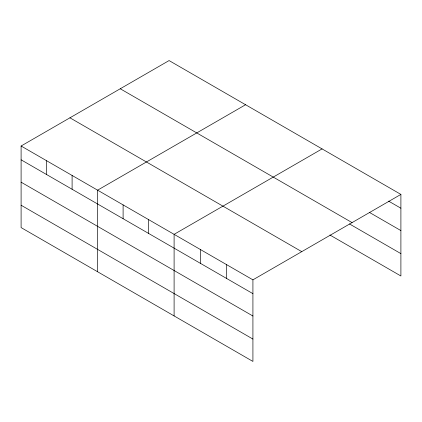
<?xml version="1.0" encoding="UTF-8"?>
<svg xmlns="http://www.w3.org/2000/svg" width="422" height="422" viewBox="0 0 422 422"><rect width="100%" height="100%" fill="white"/><g stroke="black" fill="none" stroke-linecap="round" stroke-linejoin="round"><path stroke-width="0.63" d="M21.1 146.007L252.92 279.844L252.92 361.432L21.1 227.59L21.1 146.007L169.08 60.568L400.9 194.41L400.9 275.993L329.909 235.007M245.583 104.735L97.598 190.169L97.598 271.757M322.081 148.903L174.101 234.337L174.101 315.925M252.92 279.844L400.9 194.41M388.604 201.12L400.9 208.22M369.598 212.514L400.9 230.586M120.249 88.762L352.064 222.6M349.474 223.94L400.9 253.627M69.936 117.812L301.751 251.649M21.1 159.817L252.92 293.654M21.1 182.183L252.92 316.02M21.1 205.224L252.92 339.066M226.646 264.673L226.646 278.488M200.371 249.507L200.371 263.317M148.602 219.614L148.602 233.429M123.103 204.892L123.103 218.707M72.099 175.447L72.099 189.262M46.599 160.729L46.599 174.539"/></g></svg>
